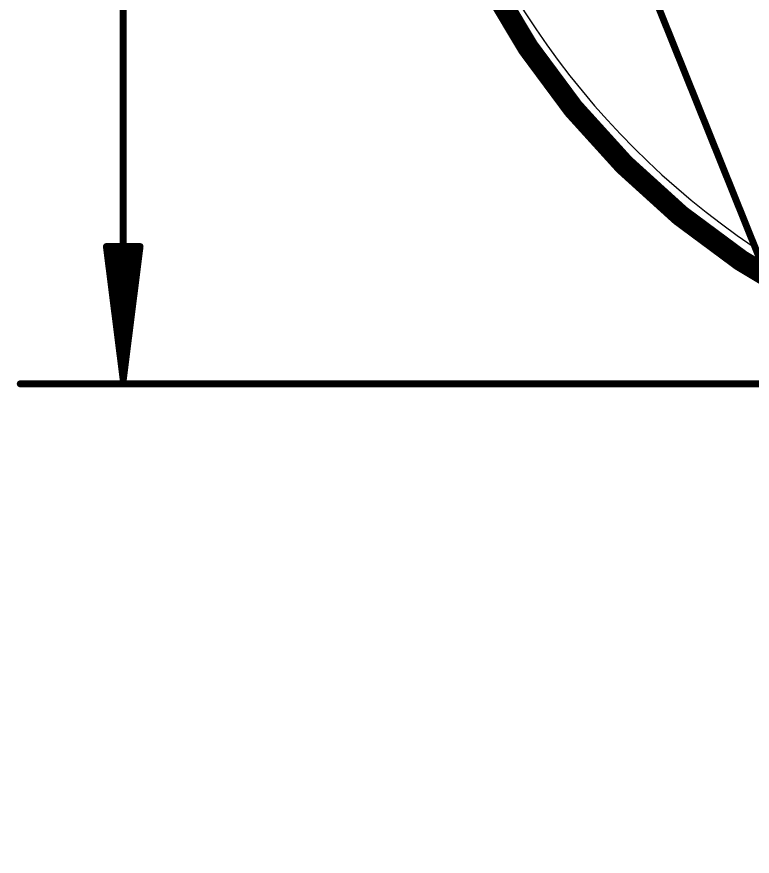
# Model space of a CAD drawing. Extents: x -22.8 to 21.3, y -24.2 to 20.5.
# Drawn here: x -22.46 to -8.54, y -24.18 to -8.29 of the extents above; entities that cross this region are included whole.
import ezdxf

# ---------------------------------------------------------------- set-up
doc = ezdxf.new("R2010")
doc.units = 0
for name, color, linetype in [('16', 132, 'CONTINUOUS'), ('20', 53, 'CONTINUOUS'), ('47', 253, 'CONTINUOUS')]:
    doc.layers.add(name, color=color, linetype=linetype)

msp = doc.modelspace()

# ---------------------------------------------------------------- linework, layer by layer
at = {"layer": '16', "const_width": 0.4064}
msp.add_lwpolyline([(-15.24, -0.762, 0.4142), (-0.635, -15.367)], format="xyb", dxfattribs=at)
at = {"layer": '20'}
msp.add_arc((0, 0), 15.24, 180, 270, dxfattribs=at)
at = {"layer": '47', "const_width": 0.13}
for points in [[(-20.447, -15.175), (-20.447, 15.175)], [(-11.684, -4.699), (-3.8737, -24.1191)], [(-20.447, -15.175), (-20.7662, -12.64)], [(-20.7662, -12.64), (-20.1278, -12.64)], [(-20.447, -15.175), (-20.707, -12.64)], [(-20.447, -15.175), (-20.577, -12.64)], [(-20.1278, -12.64), (-20.447, -15.175)], [(-20.317, -12.64), (-20.447, -15.175)], [(-20.187, -12.64), (-20.447, -15.175)], [(0, -15.24), (-22.397, -15.24)]]:
    msp.add_lwpolyline(points, dxfattribs=at)
at = {"layer": '47', "const_width": 0.065}
for points in [[(-20.734, -12.6359, 1), (-20.7985, -12.6441)], [(-20.7662, -12.6075, 1), (-20.7662, -12.6725)], [(-20.6747, -12.6367, 1), (-20.7393, -12.6433)], [(-20.5445, -12.6383, 1), (-20.6095, -12.6417)], [(-20.2845, -12.6417, 1), (-20.3495, -12.6383)], [(-20.1547, -12.6433, 1), (-20.2193, -12.6367)], [(-20.0955, -12.6441, 1), (-20.16, -12.6359)], [(-20.1278, -12.6725, 1), (-20.1278, -12.6075)], [(-22.397, -15.2075, 1), (-22.397, -15.2725)], [(-20.4792, -15.1709, 1), (-20.4148, -15.1791)], [(-20.4793, -15.1717, 1), (-20.4147, -15.1783)], [(-20.4795, -15.1767, 1), (-20.4145, -15.1733)], [(-20.4795, -15.1733, 1), (-20.4145, -15.1767)], [(-20.4795, -15.175, 1), (-20.4145, -15.175)], [(-20.4793, -15.1783, 1), (-20.4147, -15.1717)], [(-20.4792, -15.1791, 1), (-20.4148, -15.1709)]]:
    msp.add_lwpolyline(points, format="xyb", dxfattribs=at)

doc.saveas('drawing.dxf')
